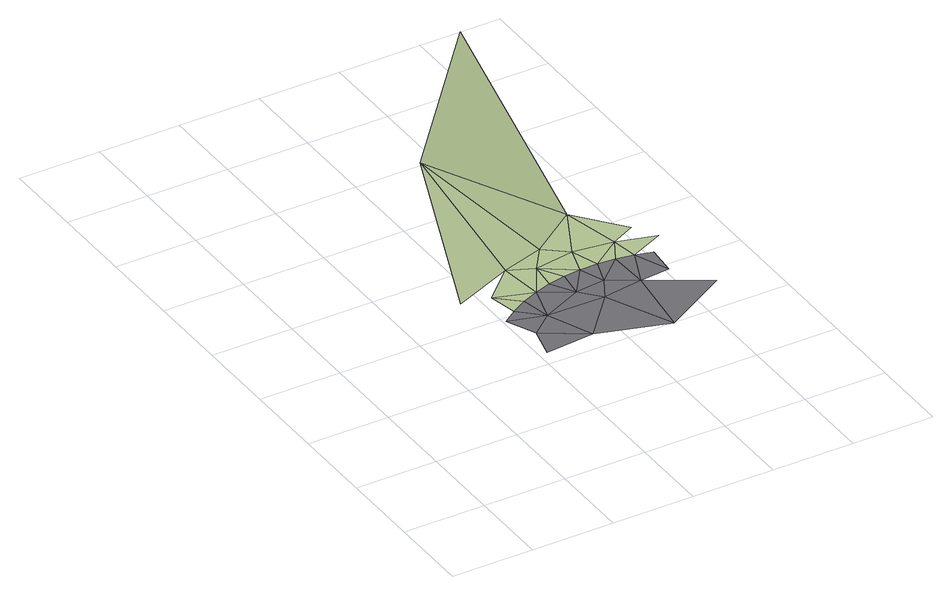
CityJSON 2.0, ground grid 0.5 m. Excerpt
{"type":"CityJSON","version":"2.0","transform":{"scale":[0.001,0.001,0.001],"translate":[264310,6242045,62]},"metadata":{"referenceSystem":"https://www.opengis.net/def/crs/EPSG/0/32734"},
"CityObjects":{
"road1":{"type":"Road","attributes":{"highway":"motorway_link","surface":"asphalt","lanes":1,"width":2.2,"oneway":"yes"},"geometry":[{"type":"MultiSurface","lod":"1","boundaries":[[[0,1,2]],[[3,1,4]],[[3,4,5]],[[1,0,4]],[[4,6,5]],[[6,4,7]],[[4,0,8]],[[9,7,4]],[[4,8,9]],[[7,9,10]],[[8,0,11]],[[9,12,10]],[[12,9,13]],[[9,8,14]],[[14,13,9]],[[11,15,8]],[[8,15,14]],[[16,13,14]],[[14,17,16]],[[17,14,15]],[[18,15,11]],[[17,15,19]],[[19,15,20]],[[19,20,21]]]}]},
"terrain1":{"type":"TINRelief","geometry":[{"type":"CompositeSurface","lod":"1","boundaries":[[[22,5,6]],[[6,7,22]],[[22,7,23]],[[24,25,23]],[[26,23,7]],[[7,10,26]],[[10,12,26]],[[27,23,26]],[[23,27,24]],[[26,12,13]],[[26,28,27]],[[28,26,13]],[[28,13,16]],[[24,27,29]],[[27,28,29]],[[16,30,28]],[[16,17,30]],[[29,28,30]],[[19,30,17]],[[29,31,24]],[[30,19,32]],[[29,30,33]]]}]}
},
"vertices":[
[1354,1129,200],[1101,1291,200],[1054,1100,200],[1019,1470,200],[1240,1407,200],[1108,1531,200],[1202,1584,200],[1301,1627,200],[1595,1401,200],[1489,1523,200],[1404,1660,200],[1783,993,200],[1509,1683,200],[1616,1695,200],[1673,1543,200],[1842,1438,200],[1724,1697,200],[1832,1688,200],[2191,1230,200],[1938,1669,200],[2028,1457,200],[2042,1639,200],
[1072,1704,200],[1271,1897,200],[1183,2634,500],[899,1740,200],[1422,1826,200],[1530,1977,200],[1667,1865,200],[1832,2191,200],[1913,1834,200],[2021,3611,500],[2149,1766,200],[2063,1907,200]
]}
